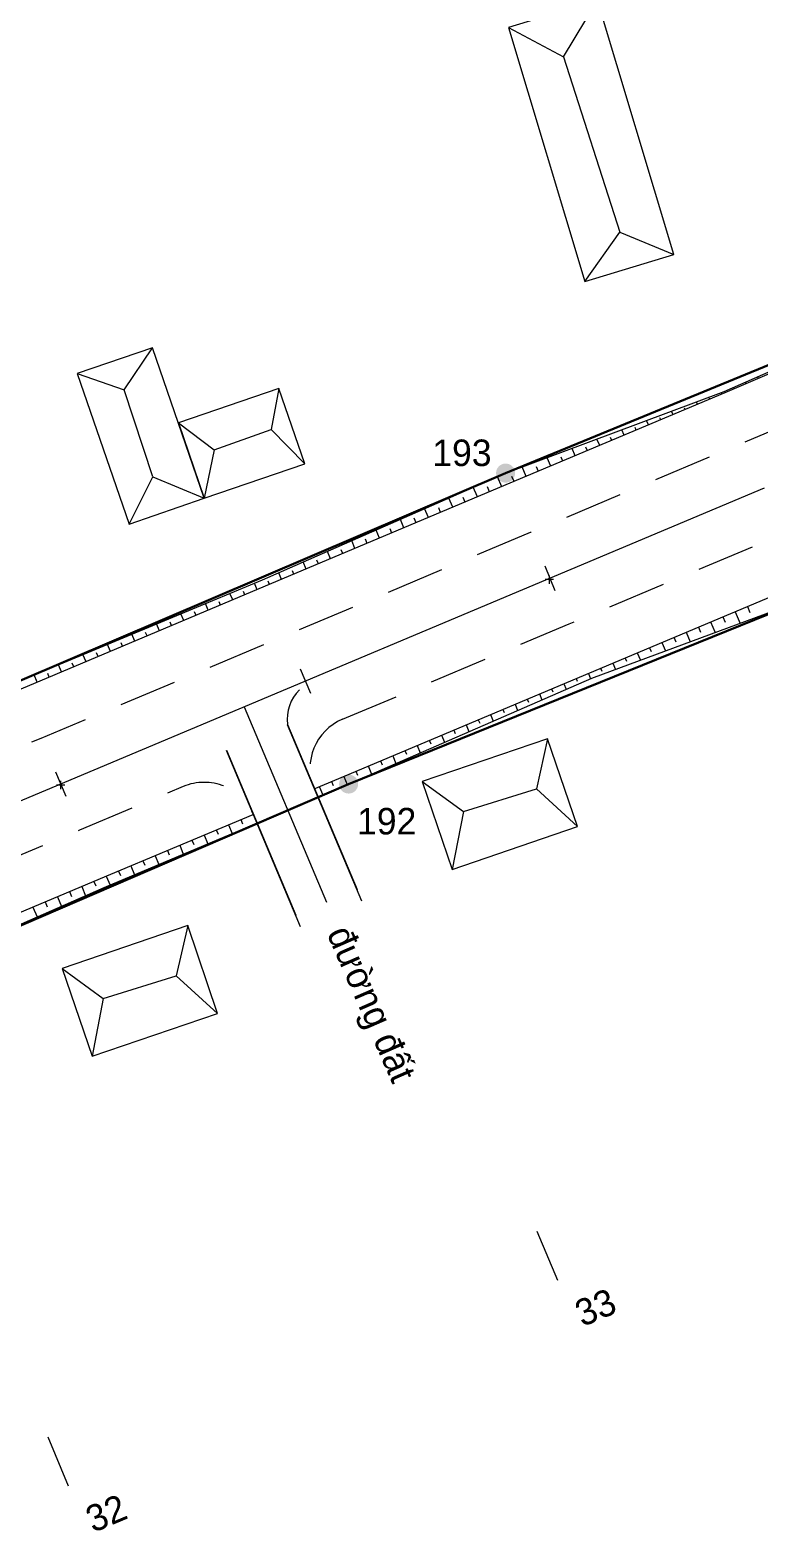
# Model space of a CAD drawing. Header units: metres. Extents: x 536111 to 536507, y 1836388 to 1836665.
# Drawn here: x 536323.8 to 536378.7, y 1836490 to 1836603.2 of the extents above; entities that cross this region are included whole.
import ezdxf
from ezdxf.enums import TextEntityAlignment as Align

# ---------------------------------------------------------------- set-up
doc = ezdxf.new("R2010")
doc.units = ezdxf.units.M
doc.header["$MEASUREMENT"] = 0
doc.linetypes.add('DGN Style 2', pattern=[7.2888, 4.37328, -2.91552])
doc.layers.get('0').update_dxf_attribs({"color": 1})
for name, color, linetype, lineweight in [('Level 2', 1, 'Continuous', 0), ('Level 3', 1, 'Continuous', 0), ('Level 4', 1, 'Continuous', 0), ('Level 44', 1, 'Continuous', 0), ('Level 5', 1, 'Continuous', 0), ('Level 8', 1, 'Continuous', 0), ('Level 9', 1, 'Continuous', 0)]:
    doc.layers.add(name, color=color, linetype=linetype, lineweight=lineweight)
doc.styles.add('Style-CHAR_FAST_FONT', font='CHAR_FAST_FONT.shx')

# ---------------------------------------------------------------- blocks, each defined once
blk = doc.blocks.new('DDCT_1')
at = {"color": 0, "linetype": 'Continuous', "lineweight": 0}
for p, q in [((6.2, 0), (-6.2, 0)), ((0, -6.2), (0, 6.2))]:
    blk.add_line(p, q, dxfattribs=at)
blk = doc.blocks.new('*U46')
at = {"layer": 'Level 44', "color": 7, "linetype": 'Continuous', "lineweight": 0}
blk.add_line((-2.75, -0.56), (2.75, 1.15), dxfattribs=at)
at = {"layer": 'Level 44', "color": 7, "linetype": 'Continuous', "lineweight": 0, "flags": 128}
blk.add_lwpolyline([(-3.6, -4.92), (5.87, -1.69), (3.61, 4.93), (-5.86, 1.7)], close=True, dxfattribs=at)
for points in [[(3.61, 4.93), (2.75, 1.15), (5.87, -1.69)], [(-5.86, 1.7), (-2.75, -0.56), (-3.6, -4.92)]]:
    blk.add_lwpolyline(points, dxfattribs=at)

msp = doc.modelspace()

# ---------------------------------------------------------------- hatches: boundary and pattern name
at = {"layer": 'Level 4', "linetype": 'Continuous', "lineweight": 0}
h = msp.add_hatch(color=7, dxfattribs=at)
edge = h.paths.add_edge_path()
edge.add_arc((536359.64, 1836569.76), 0.719, 270, 630)
h = msp.add_hatch(color=7, dxfattribs=at)
edge = h.paths.add_edge_path()
edge.add_arc((536347.81, 1836546.32), 0.719, 270, 630)

# ---------------------------------------------------------------- linework, layer by layer
at = {"layer": 'Level 2', "color": 7, "linetype": 'Continuous', "lineweight": 0}
for p, q in [((536377.78, 1836576.5), (536377.73, 1836576.62)), ((536378.7, 1836576.89), (536378.67, 1836576.96)), ((536375.02, 1836575.33), (536374.99, 1836575.4)), ((536375.94, 1836575.71), (536375.9, 1836575.83)), ((536376.86, 1836576.11), (536376.84, 1836576.16)), ((536372.26, 1836574.16), (536372.15, 1836574.43)), ((536373.18, 1836574.55), (536373.13, 1836574.66)), ((536374.1, 1836574.94), (536374.02, 1836575.13)), ((536368.57, 1836572.61), (536368.4, 1836573.02)), ((536369.49, 1836573), (536369.41, 1836573.19)), ((536370.41, 1836573.39), (536370.27, 1836573.73)), ((536371.34, 1836573.77), (536371.27, 1836573.92)), ((536366.73, 1836571.83), (536366.52, 1836572.32)), ((536367.65, 1836572.22), (536367.55, 1836572.45)), ((536363.04, 1836570.28), (536362.77, 1836570.92)), ((536363.96, 1836570.67), (536363.83, 1836570.97)), ((536364.88, 1836571.06), (536364.65, 1836571.62)), ((536365.81, 1836571.45), (536365.69, 1836571.71)), ((536361.2, 1836569.51), (536360.9, 1836570.22)), ((536362.12, 1836569.89), (536361.98, 1836570.23)), ((536357.51, 1836567.96), (536357.2, 1836568.69)), ((536358.43, 1836568.34), (536358.28, 1836568.72)), ((536359.35, 1836568.73), (536359.03, 1836569.49)), ((536360.28, 1836569.12), (536360.12, 1836569.5)), ((536355.67, 1836567.18), (536355.37, 1836567.88)), ((536356.59, 1836567.57), (536356.44, 1836567.93)), ((536351.98, 1836565.63), (536351.71, 1836566.27)), ((536352.9, 1836566.02), (536352.76, 1836566.35)), ((536353.82, 1836566.4), (536353.54, 1836567.08)), ((536354.74, 1836566.79), (536354.6, 1836567.14)), ((536350.14, 1836564.85), (536349.88, 1836565.47)), ((536351.06, 1836565.24), (536350.93, 1836565.56)), ((536347.37, 1836563.69), (536347.25, 1836563.98)), ((536348.29, 1836564.08), (536348.05, 1836564.67)), ((536349.21, 1836564.46), (536349.09, 1836564.77)), ((536344.61, 1836562.52), (536344.38, 1836563.06)), ((536345.53, 1836562.91), (536345.41, 1836563.19)), ((536346.45, 1836563.3), (536346.21, 1836563.86)), ((536362.59, 1836562.77), (536363.36, 1836560.92)), ((536341.84, 1836561.36), (536341.74, 1836561.61)), ((536342.76, 1836561.75), (536342.55, 1836562.25)), ((536343.68, 1836562.14), (536343.58, 1836562.4)), ((536339.08, 1836560.2), (536338.87, 1836560.69)), ((536340, 1836560.59), (536339.89, 1836560.83)), ((536340.92, 1836560.97), (536340.71, 1836561.46)), ((536337.23, 1836559.42), (536337.02, 1836559.92)), ((536338.15, 1836559.81), (536338.05, 1836560.06)), ((536377.86, 1836559.7), (536378.05, 1836559.24)), ((536333.55, 1836557.87), (536333.33, 1836558.39)), ((536334.47, 1836558.26), (536334.36, 1836558.51)), ((536335.39, 1836558.65), (536335.17, 1836559.16)), ((536336.31, 1836559.03), (536336.2, 1836559.29)), ((536375.09, 1836558.54), (536375.43, 1836557.74)), ((536376.02, 1836558.93), (536376.19, 1836558.51)), ((536376.94, 1836559.31), (536377.31, 1836558.43)), ((536331.7, 1836557.09), (536331.48, 1836557.62)), ((536332.62, 1836557.48), (536332.51, 1836557.74)), ((536372.33, 1836557.38), (536372.47, 1836557.04)), ((536373.25, 1836557.76), (536373.55, 1836557.04)), ((536374.17, 1836558.15), (536374.33, 1836557.77)), ((536328.02, 1836555.54), (536327.79, 1836556.08)), ((536328.94, 1836555.93), (536328.82, 1836556.2)), ((536329.86, 1836556.32), (536329.64, 1836556.85)), ((536330.78, 1836556.71), (536330.67, 1836556.97)), ((536369.56, 1836556.21), (536369.8, 1836555.66)), ((536370.49, 1836556.6), (536370.61, 1836556.3)), ((536371.41, 1836556.99), (536371.68, 1836556.35)), ((536326.17, 1836554.77), (536325.94, 1836555.31)), ((536327.09, 1836555.15), (536326.98, 1836555.43)), ((536344.15, 1836555.01), (536344.93, 1836553.17)), ((536366.8, 1836555.05), (536366.89, 1836554.83)), ((536367.72, 1836555.44), (536367.92, 1836554.96)), ((536368.64, 1836555.82), (536368.75, 1836555.57)), ((536324.33, 1836553.99), (536324.1, 1836554.54)), ((536325.25, 1836554.38), (536325.13, 1836554.65)), ((536364.03, 1836553.88), (536364.21, 1836553.47)), ((536364.96, 1836554.27), (536365.04, 1836554.07)), ((536365.88, 1836554.66), (536366.04, 1836554.26)), ((536361.27, 1836552.72), (536361.36, 1836552.49)), ((536362.19, 1836553.11), (536362.38, 1836552.67)), ((536363.11, 1836553.5), (536363.2, 1836553.28)), ((536339.94, 1836552.14), (536346.14, 1836537.41)), ((536358.5, 1836551.56), (536358.71, 1836551.07)), ((536359.42, 1836551.94), (536359.53, 1836551.71)), ((536360.35, 1836552.33), (536360.54, 1836551.87)), ((536343.17, 1836550.81), (536348.77, 1836537.51)), ((536343.21, 1836550.81), (536348.45, 1836538.38)), ((536355.74, 1836550.39), (536355.85, 1836550.13)), ((536356.66, 1836550.78), (536356.87, 1836550.27)), ((536357.58, 1836551.17), (536357.69, 1836550.92)), ((536352.97, 1836549.23), (536353.21, 1836548.67)), ((536353.89, 1836549.62), (536354.01, 1836549.34)), ((536354.82, 1836550.01), (536355.04, 1836549.47)), ((536338.57, 1836548.87), (536344.16, 1836535.57)), ((536338.6, 1836548.87), (536343.84, 1836536.44)), ((536350.21, 1836548.07), (536350.33, 1836547.77)), ((536351.13, 1836548.45), (536351.37, 1836547.87)), ((536352.05, 1836548.84), (536352.17, 1836548.56)), ((536325.72, 1836547.25), (536326.49, 1836545.41)), ((536347.44, 1836546.9), (536347.71, 1836546.28)), ((536348.36, 1836547.29), (536348.49, 1836546.98)), ((536349.29, 1836547.68), (536349.54, 1836547.07)), ((536345.6, 1836546.13), (536345.86, 1836545.5)), ((536346.52, 1836546.51), (536346.65, 1836546.2)), ((536339.68, 1836543.64), (536339.82, 1836543.31)), ((536336.92, 1836542.47), (536337.19, 1836541.82)), ((536337.84, 1836542.86), (536337.98, 1836542.54)), ((536338.76, 1836543.25), (536339.04, 1836542.6)), ((536334.15, 1836541.31), (536334.29, 1836540.98)), ((536335.08, 1836541.7), (536335.35, 1836541.04)), ((536336, 1836542.08), (536336.14, 1836541.76)), ((536331.39, 1836540.15), (536331.67, 1836539.48)), ((536332.31, 1836540.53), (536332.45, 1836540.2)), ((536333.23, 1836540.92), (536333.51, 1836540.26)), ((536328.62, 1836538.98), (536328.77, 1836538.64)), ((536329.55, 1836539.37), (536329.83, 1836538.7)), ((536330.47, 1836539.76), (536330.61, 1836539.42)), ((536326.78, 1836538.21), (536326.93, 1836537.85)), ((536327.7, 1836538.59), (536327.99, 1836537.9)), ((536324.02, 1836537.04), (536324.33, 1836536.3)), ((536324.94, 1836537.43), (536325.09, 1836537.06)), ((536325.86, 1836537.82), (536326.16, 1836537.1)), ((536361.99, 1836512.61), (536363.55, 1836508.92)), ((536325.13, 1836497.1), (536326.68, 1836493.41))]:
    msp.add_line(p, q, dxfattribs=at)
at = {"layer": 'Level 2', "color": 7, "linetype": 'Continuous', "lineweight": 0, "flags": 128}
for points in [[(536201.08, 1836502.98), (536201.09, 1836502.99), (536212.31, 1836507.17), (536224.53, 1836513.12), (536230.56, 1836515.55), (536249.15, 1836522.96), (536267.57, 1836530.73), (536286.01, 1836538.48), (536304.47, 1836546.17), (536322.86, 1836554.03), (536341.33, 1836561.72), (536359.64, 1836569.76), (536376.11, 1836575.9), (536396.51, 1836584.87), (536414.21, 1836593.24), (536420.63, 1836596.78), (536424.42, 1836598.58)], [(536424.52, 1836598.41), (536420.85, 1836596.38), (536414.35, 1836592.96), (536396.63, 1836584.58), (536376.15, 1836575.8), (536359.97, 1836568.99), (536341.53, 1836561.23), (536323.1, 1836553.47), (536304.66, 1836545.72), (536286.23, 1836537.96), (536267.8, 1836530.2), (536249.36, 1836522.44), (536230.93, 1836514.68), (536224.94, 1836512.16), (536212.45, 1836506.84), (536201.5, 1836502.06), (536201.49, 1836502.06)], [(536345.21, 1836545.96), (536347.55, 1836546.95), (536365.98, 1836554.7), (536382.16, 1836561.51), (536402.93, 1836570.42), (536421.37, 1836579.14), (536428.26, 1836582.76), (536432.16, 1836584.93)], [(536345.48, 1836545.33), (536347.81, 1836546.32), (536366.15, 1836554.31), (536382.63, 1836560.4), (536403.43, 1836569.3), (536422.07, 1836577.76), (536428.84, 1836581.68), (536432.77, 1836583.85)], [(536257.25, 1836508.94), (536273.81, 1836515.91), (536292.24, 1836523.67), (536310.68, 1836531.43), (536329.11, 1836539.19), (536340.61, 1836544.02)], [(536257.52, 1836508.32), (536274.05, 1836515.35), (536292.51, 1836523.04), (536311.07, 1836530.49), (536329.39, 1836538.51), (536340.88, 1836543.38)]]:
    msp.add_lwpolyline(points, dxfattribs=at)
at = {"layer": 'Level 2', "color": 7, "linetype": 'Continuous', "lineweight": 0}
msp.add_arc((536346.25, 1836551.22), 3.07, 134.1171, 187.5791, dxfattribs=at)
at = {"layer": 'Level 3', "color": 7, "linetype": 'Continuous', "lineweight": 0}
msp.add_line((536227.94, 1836505.02), (536379.15, 1836568.66), dxfattribs=at)
at = {"layer": 'Level 44', "color": 7, "linetype": 'Continuous', "lineweight": 0}
for p, q in [((536364.01, 1836601.15), (536368.26, 1836587.92)), ((536333.06, 1836569.49), (536330.89, 1836576.04)), ((536337.67, 1836571.51), (536341.97, 1836573.04)), ((536356.46, 1836544.25), (536361.96, 1836545.96))]:
    msp.add_line(p, q, dxfattribs=at)
at = {"layer": 'Level 44', "color": 7, "linetype": 'Continuous', "lineweight": 0, "flags": 128}
for points in [[(536359.86, 1836603.36), (536365.62, 1836584.21), (536372.33, 1836586.23), (536366.56, 1836605.38)], [(536336.93, 1836567.87), (536333.02, 1836579.21), (536327.35, 1836577.26), (536331.26, 1836565.91)], [(536336.93, 1836567.87), (536344.5, 1836570.46), (536342.55, 1836576.14), (536334.98, 1836573.54)], [(536355.61, 1836539.89), (536365.07, 1836543.12), (536362.81, 1836549.74), (536353.35, 1836546.51)]]:
    msp.add_lwpolyline(points, close=True, dxfattribs=at)
for points in [[(536359.86, 1836603.36), (536364.01, 1836601.15), (536366.56, 1836605.38)], [(536365.62, 1836584.21), (536368.26, 1836587.92), (536372.33, 1836586.23)], [(536327.35, 1836577.26), (536330.89, 1836576.04), (536333.02, 1836579.21)], [(536342.55, 1836576.14), (536341.97, 1836573.04), (536344.5, 1836570.46)], [(536334.98, 1836573.54), (536337.67, 1836571.51), (536336.93, 1836567.87)], [(536331.26, 1836565.91), (536333.06, 1836569.49), (536336.93, 1836567.87)], [(536362.81, 1836549.74), (536361.96, 1836545.96), (536365.07, 1836543.12)], [(536353.35, 1836546.51), (536356.46, 1836544.25), (536355.61, 1836539.89)]]:
    msp.add_lwpolyline(points, dxfattribs=at)
at = {"layer": 'Level 5', "color": 1, "linetype": 'Continuous', "lineweight": 30}
msp.add_line((536311.07, 1836530.49), (536347.81, 1836546.32), dxfattribs=at)
at = {"layer": 'Level 5', "color": 7, "linetype": 'Continuous', "lineweight": 30, "flags": 128}
for points in [[(536420.63, 1836596.78), (536392.69, 1836583.34), (536359.64, 1836569.76)], [(536311.07, 1836530.49), (536347.81, 1836546.32), (536382.63, 1836560.4), (536403.43, 1836569.3), (536422.07, 1836577.76)], [(536359.64, 1836569.76), (536322.86, 1836554.03), (536269.35, 1836531.47)]]:
    msp.add_lwpolyline(points, dxfattribs=at)
at = {"layer": 'Level 8', "color": 7, "linetype": 'DGN Style 2', "lineweight": 0, "flags": 128}
for points in [[(536203.1, 1836498.4), (536203.11, 1836498.4), (536214.04, 1836503.17), (536226.49, 1836508.47), (536232.48, 1836511), (536250.91, 1836518.75), (536269.35, 1836526.51), (536287.78, 1836534.27), (536306.22, 1836542.03), (536324.65, 1836549.79), (536343.08, 1836557.54), (536361.52, 1836565.3), (536377.7, 1836572.11), (536398.26, 1836580.93), (536416.16, 1836589.4), (536422.76, 1836592.86), (536426.49, 1836594.94)], [(536347.35, 1836551.2), (536364.43, 1836558.39), (536380.61, 1836565.2), (536401.3, 1836574.07), (536419.56, 1836582.71), (536426.34, 1836586.28), (536430.19, 1836588.41)]]:
    msp.add_lwpolyline(points, dxfattribs=at)
msp.add_lwpolyline([(536257.26, 1836508.91, -0.416552), (536259.38, 1836514.18), (536259.38, 1836514.18), (536272.26, 1836519.6), (536290.69, 1836527.36), (536309.13, 1836535.12), (536327.56, 1836542.87), (536335.37, 1836546.16), (536335.37, 1836546.16, -0.414214), (536340.61, 1836544.02)], format="xyb", dxfattribs=at)
at = {"layer": 'Level 8', "color": 7, "linetype": 'DGN Style 2', "lineweight": 0}
msp.add_arc((536348.9, 1836547.52), 4, 112.8242, 202.8229, dxfattribs=at)
at = {"layer": 'Level 9', "color": 7, "linetype": 'Continuous', "lineweight": 0, "flags": 128}
for points in [[(536201.08, 1836502.98), (536201.09, 1836502.99), (536212.31, 1836507.17), (536224.53, 1836513.12), (536230.56, 1836515.55), (536249.15, 1836522.96), (536267.57, 1836530.73), (536286.01, 1836538.48), (536304.47, 1836546.17), (536322.86, 1836554.03), (536341.33, 1836561.72), (536359.64, 1836569.76), (536376.11, 1836575.9), (536396.51, 1836584.87), (536414.21, 1836593.24), (536420.63, 1836596.78), (536424.42, 1836598.58)], [(536345.48, 1836545.33), (536347.81, 1836546.32), (536366.15, 1836554.31), (536382.63, 1836560.4), (536403.43, 1836569.3), (536422.07, 1836577.76), (536428.84, 1836581.68), (536432.77, 1836583.85)], [(536257.52, 1836508.32), (536274.05, 1836515.35), (536292.51, 1836523.04), (536311.07, 1836530.49), (536329.39, 1836538.51), (536340.88, 1836543.38)]]:
    msp.add_lwpolyline(points, dxfattribs=at)

# ---------------------------------------------------------------- block references
at = {"layer": 'Level 2', "color": 7, "linetype": 'Continuous', "lineweight": 0, "xscale": 0.049998, "yscale": 0.049998}
for p in [(536362.94, 1836561.73), (536326.11, 1836546.24)]:
    msp.add_blockref('DDCT_1', p, dxfattribs=at)
at = {"layer": 'Level 44', "color": 7, "linetype": 'Continuous', "lineweight": 0}
msp.add_blockref('*U46', (536332.07, 1836530.72), dxfattribs=at)

# ---------------------------------------------------------------- texts
at = {"layer": 'Level 2', "color": 7, "linetype": 'Continuous', "lineweight": 0, "style": 'Style-CHAR_FAST_FONT'}
msp.add_text('%%174%%173%%234ng %%174%%202t', height=2, rotation=293.6075, dxfattribs=at).set_placement((536347.97, 1836535.87), align=Align.TOP_LEFT)
at = {"layer": 'Level 2', "color": 7, "linetype": 'Continuous', "lineweight": 0, "char_height": 2, "attachment_point": 1, "rotation": 22.8242, "line_spacing_factor": 0.828316, "style": 'Style-CHAR_FAST_FONT'}
for s, insert in [('33\\P', (536364.65, 1836507.22)), ('32\\P', (536327.78, 1836491.7))]:
    msp.add_mtext(s, dxfattribs=dict(at, insert=insert))
at = {"layer": 'Level 4', "color": 1, "linetype": 'Continuous', "lineweight": 0, "style": 'Style-CHAR_FAST_FONT'}
for s, p in [('193', (536356.35, 1836571.29)), ('192', (536350.68, 1836543.52))]:
    msp.add_text(s, height=2, dxfattribs=at).set_placement(p, align=Align.MIDDLE_CENTER)

doc.saveas('drawing.dxf')
